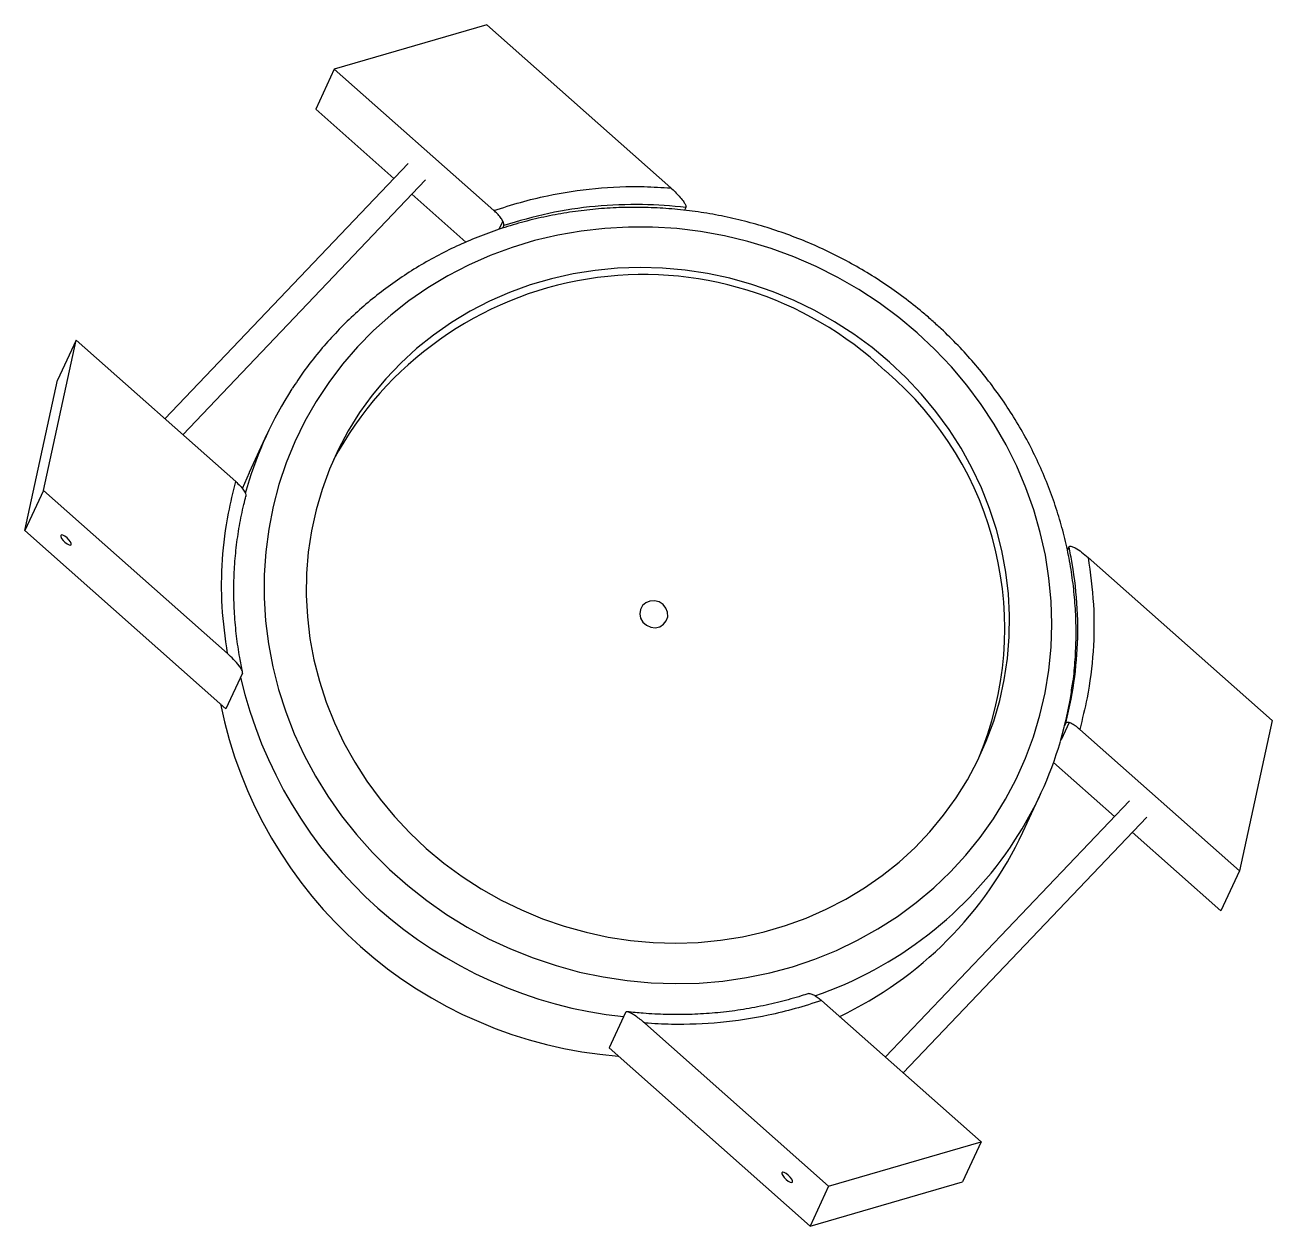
# Model space of a CAD drawing. Header units: millimetres. Extents: x 440.6 to 484.4, y 1575.7 to 1617.9.
import ezdxf

# ---------------------------------------------------------------- set-up
doc = ezdxf.new("R2010")
doc.units = ezdxf.units.MM

msp = doc.modelspace()

# ---------------------------------------------------------------- linework, layer by layer
at = {"color": 7, "linetype": 'Continuous', "lineweight": 25}
for p, q in [((456.824, 1617.896), (451.458, 1616.344)), ((456.824, 1617.896), (463.293, 1612.169)), ((451.458, 1616.344), (450.805, 1614.938)), ((451.458, 1616.344), (457.072, 1611.374)), ((450.805, 1614.938), (453.553, 1612.504)), ((454.052, 1613.028), (445.501, 1604.051)), ((446.131, 1603.494), (454.661, 1612.449)), ((454.183, 1611.947), (456.087, 1610.261)), ((463.822, 1611.481), (463.776, 1611.383)), ((457.384, 1611.003), (457.248, 1610.709)), ((457.419, 1610.846), (457.374, 1610.75)), ((441.232, 1601.528), (442.381, 1606.814)), ((442.381, 1606.814), (441.727, 1605.408)), ((442.381, 1606.814), (447.994, 1601.844)), ((440.578, 1600.122), (441.727, 1605.408)), ((449.089, 1603.509), (448.464, 1602.165)), ((448.393, 1601.663), (448.325, 1601.423)), ((441.232, 1601.528), (440.578, 1600.122)), ((441.232, 1601.528), (447.701, 1595.8)), ((440.578, 1600.122), (447.648, 1593.862)), ((477.29, 1599.556), (477.235, 1599.436)), ((477.964, 1599.18), (484.433, 1593.453)), ((448.229, 1595.112), (447.648, 1593.862)), ((477.296, 1593.374), (477.017, 1592.773)), ((477.126, 1593.217), (477.134, 1593.256)), ((477.179, 1593.352), (477.134, 1593.256)), ((484.433, 1593.453), (483.285, 1588.166)), ((476.99, 1592.725), (477.128, 1593.216)), ((483.285, 1588.166), (477.671, 1593.136)), ((478.888, 1590.074), (476.748, 1591.969)), ((479.416, 1590.628), (470.836, 1581.621)), ((475.668, 1589.519), (476.293, 1590.862)), ((471.466, 1581.064), (480.024, 1590.048)), ((482.631, 1586.76), (479.518, 1589.517)), ((483.285, 1588.166), (482.631, 1586.76)), ((474.207, 1578.637), (468.594, 1583.606)), ((461.698, 1583.187), (461.117, 1581.937)), ((468.841, 1577.084), (462.372, 1582.811)), ((468.187, 1575.678), (461.117, 1581.937)), ((468.841, 1577.084), (474.207, 1578.637)), ((474.207, 1578.637), (473.553, 1577.231)), ((468.187, 1575.678), (473.553, 1577.231)), ((468.841, 1577.084), (468.187, 1575.678))]:
    msp.add_line(p, q, dxfattribs=at)
at = {"color": 7, "linetype": 'Continuous', "lineweight": 25, "flags": 128}
for points in [[(471.957, 1607.073), (471.304, 1607.618), (470.62, 1608.125), (469.907, 1608.592), (469.168, 1609.019), (468.405, 1609.402), (467.621, 1609.742), (466.82, 1610.035), (466.004, 1610.283), (465.176, 1610.482), (464.339, 1610.633), (463.497, 1610.736), (462.652, 1610.789), (461.808, 1610.792), (460.968, 1610.747), (460.135, 1610.652), (459.312, 1610.508), (458.502, 1610.315), (457.708, 1610.075), (456.933, 1609.788), (456.18, 1609.456), (455.452, 1609.079), (454.751, 1608.658), (454.08, 1608.197), (453.442, 1607.695), (452.839, 1607.156), (452.273, 1606.581), (451.747, 1605.971), (451.261, 1605.331), (450.819, 1604.661), (450.421, 1603.965), (450.07, 1603.244), (449.766, 1602.502), (449.511, 1601.742), (449.305, 1600.965), (449.15, 1600.176), (449.045, 1599.377), (448.992, 1598.571), (448.99, 1597.761), (449.04, 1596.95), (449.141, 1596.141), (449.293, 1595.337), (449.496, 1594.541), (449.748, 1593.756), (450.049, 1592.985), (450.397, 1592.23), (450.792, 1591.496), (451.231, 1590.783), (451.714, 1590.096), (452.238, 1589.436), (452.801, 1588.806), (453.402, 1588.209), (454.038, 1587.646), (454.706, 1587.12), (455.405, 1586.632), (456.132, 1586.185), (456.883, 1585.779), (457.657, 1585.418), (458.449, 1585.101), (459.259, 1584.831), (460.081, 1584.607), (460.914, 1584.432), (461.754, 1584.305), (462.597, 1584.227), (463.442, 1584.199), (464.285, 1584.22), (465.122, 1584.29), (465.951, 1584.41), (466.768, 1584.578), (467.57, 1584.795), (468.355, 1585.058), (469.119, 1585.368), (469.86, 1585.723), (470.575, 1586.122), (471.261, 1586.563), (471.915, 1587.045), (472.536, 1587.565), (473.121, 1588.123), (473.667, 1588.716), (474.174, 1589.341), (474.638, 1589.996), (475.058, 1590.68), (475.433, 1591.388), (475.76, 1592.12), (476.04, 1592.872), (476.271, 1593.64), (476.451, 1594.423), (476.581, 1595.218), (476.66, 1596.021), (476.688, 1596.829), (476.664, 1597.64), (476.588, 1598.451), (476.461, 1599.258), (476.284, 1600.058), (476.057, 1600.849), (475.78, 1601.627), (475.455, 1602.39), (475.084, 1603.135), (474.666, 1603.859), (474.205, 1604.559), (473.702, 1605.233), (473.158, 1605.878), (472.575, 1606.492), (471.957, 1607.073)], [(470.979, 1606.047), (470.366, 1606.557), (469.722, 1607.03), (469.05, 1607.464), (468.352, 1607.858), (467.632, 1608.208), (466.891, 1608.515), (466.134, 1608.776), (465.364, 1608.991), (464.583, 1609.158), (463.795, 1609.278), (463.003, 1609.349), (462.21, 1609.372), (461.42, 1609.346), (460.636, 1609.271), (459.861, 1609.148), (459.098, 1608.977), (458.35, 1608.758), (457.621, 1608.494), (456.913, 1608.184), (456.23, 1607.831), (455.573, 1607.434), (454.947, 1606.998), (454.353, 1606.522), (453.794, 1606.009), (453.272, 1605.46), (452.789, 1604.88), (452.348, 1604.269), (451.949, 1603.63), (451.596, 1602.966), (451.288, 1602.279), (451.028, 1601.573), (450.817, 1600.85), (450.655, 1600.113), (450.543, 1599.366), (450.482, 1598.611), (450.471, 1597.851), (450.511, 1597.09), (450.602, 1596.33), (450.743, 1595.576), (450.933, 1594.829), (451.173, 1594.093), (451.461, 1593.371), (451.795, 1592.666), (452.175, 1591.981), (452.598, 1591.319), (453.064, 1590.682), (453.569, 1590.073), (454.113, 1589.494), (454.693, 1588.949), (455.306, 1588.438), (455.95, 1587.965), (456.622, 1587.531), (457.32, 1587.138), (458.041, 1586.788), (458.781, 1586.481), (459.538, 1586.22), (460.308, 1586.005), (461.089, 1585.837), (461.877, 1585.718), (462.669, 1585.646), (463.462, 1585.624), (464.252, 1585.65), (465.036, 1585.725), (465.811, 1585.848), (466.574, 1586.019), (467.322, 1586.237), (468.051, 1586.502), (468.759, 1586.811), (469.443, 1587.165), (470.099, 1587.561), (470.725, 1587.998), (471.319, 1588.474), (471.878, 1588.987), (472.4, 1589.535), (472.883, 1590.116), (473.325, 1590.727), (473.723, 1591.366), (474.077, 1592.03), (474.384, 1592.716), (474.644, 1593.423), (474.855, 1594.146), (475.017, 1594.882), (475.129, 1595.63), (475.191, 1596.385), (475.201, 1597.145), (475.161, 1597.906), (475.071, 1598.665), (474.93, 1599.42), (474.739, 1600.167), (474.499, 1600.903), (474.212, 1601.625), (473.877, 1602.329), (473.498, 1603.015), (473.074, 1603.677), (472.609, 1604.314), (472.103, 1604.923), (471.559, 1605.501), (470.979, 1606.047)], [(448.464, 1602.165), (448.458, 1602.152), (448.213, 1601.589)], [(442.208, 1599.624), (442.207, 1599.667), (442.179, 1599.728), (442.126, 1599.798), (442.058, 1599.867), (441.984, 1599.924), (441.916, 1599.961), (441.863, 1599.971), (441.835, 1599.954), (441.836, 1599.912), (441.864, 1599.851), (441.917, 1599.78), (441.985, 1599.711), (442.059, 1599.654), (442.128, 1599.617), (442.18, 1599.607), (442.208, 1599.624)], [(463.017, 1597.527), (462.878, 1597.616), (462.719, 1597.658), (462.557, 1597.648), (462.41, 1597.589), (462.293, 1597.486), (462.219, 1597.35), (462.196, 1597.196), (462.227, 1597.042), (462.308, 1596.902), (462.431, 1596.794), (462.582, 1596.728), (462.744, 1596.711), (462.901, 1596.746), (463.035, 1596.829), (463.132, 1596.95), (463.181, 1597.096), (463.177, 1597.253), (463.12, 1597.402), (463.017, 1597.527)], [(467.571, 1577.224), (467.571, 1577.266), (467.542, 1577.327), (467.49, 1577.398), (467.421, 1577.467), (467.347, 1577.524), (467.279, 1577.56), (467.227, 1577.571), (467.199, 1577.553), (467.199, 1577.511), (467.228, 1577.45), (467.28, 1577.379), (467.349, 1577.31), (467.423, 1577.253), (467.491, 1577.217), (467.543, 1577.206), (467.571, 1577.224)]]:
    msp.add_lwpolyline(points, dxfattribs=at)
at = {"color": 7, "linetype": 'Continuous', "lineweight": 25}
for centre, radius, start, end in [((462.327, 1596.747), 12.375, 46.5751, 151.7164), ((463.185, 1596.687), 11.848, 337.0803, 49.7874), ((461.088, 1597.931), 13.232, 147.1704, 163.6173), ((463.29, 1598.483), 15.534, 193.0972, 263.8626), ((462.663, 1597.123), 15.52, 191.4769, 265.483), ((464.294, 1596.44), 13.232, 327.0151, 343.6142), ((463.413, 1595.27), 13.538, 295.4406, 334.8625), ((463.896, 1596.77), 13.745, 288.9434, 326.7658)]:
    msp.add_arc(centre, radius, start, end, dxfattribs=at)
for points, knots in [([(457.072, 1611.374), (457.38, 1611.473), (457.996, 1611.673), (459.18, 1611.959), (460.632, 1612.179), (462.092, 1612.239), (462.98, 1612.187), (463.293, 1612.169)], [0, 0, 0, 0, 0.155345, 0.311156, 0.581826, 0.852498, 1, 1, 1, 1]), ([(463.293, 1612.169), (463.395, 1612.074), (463.553, 1611.925), (463.718, 1611.723), (463.797, 1611.601), (463.829, 1611.521), (463.824, 1611.493), (463.822, 1611.481)], [0, 0, 0, 0, 0.399051, 0.623796, 0.787078, 0.90429, 1, 1, 1, 1]), ([(472.474, 1607.509), (472.361, 1607.607), (472.039, 1607.887), (471.486, 1608.323), (470.807, 1608.805), (470.103, 1609.251), (469.376, 1609.66), (468.628, 1610.03), (467.862, 1610.36), (467.08, 1610.649), (466.284, 1610.897), (465.477, 1611.103), (464.662, 1611.266), (463.84, 1611.385), (463.015, 1611.46), (462.189, 1611.491), (461.364, 1611.478), (460.544, 1611.42), (459.73, 1611.319), (458.925, 1611.174), (458.132, 1610.986), (457.353, 1610.755), (456.59, 1610.482), (455.847, 1610.168), (455.125, 1609.814), (454.426, 1609.421), (453.753, 1608.99), (453.107, 1608.522), (452.491, 1608.02), (451.907, 1607.485), (451.356, 1606.917), (450.841, 1606.32), (450.378, 1605.721), (450.106, 1605.31), (449.979, 1605.117)], [0, 0, 0, 0, 0.0172653, 0.0491272, 0.0809942, 0.1128648, 0.1447384, 0.1766142, 0.2084916, 0.2403698, 0.2722479, 0.3041252, 0.336001, 0.3678746, 0.3997452, 0.431612, 0.4634742, 0.495331, 0.5271814, 0.5590248, 0.5908604, 0.6226872, 0.6545047, 0.6863123, 0.7181094, 0.7498956, 0.7816707, 0.8134347, 0.8451876, 0.87693, 0.9086622, 0.9403852, 0.9720999, 1, 1, 1, 1]), ([(457.384, 1611.003), (457.359, 1611.045), (457.307, 1611.13), (457.193, 1611.261), (457.11, 1611.338), (457.072, 1611.374)], [0, 0, 0, 0, 0.351732, 0.702317, 1, 1, 1, 1]), ([(463.822, 1611.481), (463.822, 1611.481), (463.314, 1611.539), (462.248, 1611.611), (460.632, 1611.548), (458.992, 1611.309), (457.944, 1611.001), (457.419, 1610.846)], [0, 0, 0, 0, 0.000009, 0.233763, 0.489123, 0.744436, 1, 1, 1, 1]), ([(457.419, 1610.846), (457.423, 1610.866), (457.43, 1610.905), (457.403, 1610.969), (457.385, 1611.003), (457.384, 1611.003)], [0, 0, 0, 0, 0.497538, 0.994212, 1, 1, 1, 1]), ([(477.42, 1594.733), (477.424, 1594.758), (477.47, 1595.042), (477.514, 1595.592), (477.55, 1596.383), (477.535, 1597.177), (477.476, 1597.971), (477.371, 1598.762), (477.221, 1599.549), (477.026, 1600.329), (476.786, 1601.098), (476.504, 1601.856), (476.178, 1602.6), (475.811, 1603.327), (475.404, 1604.035), (474.957, 1604.722), (474.472, 1605.385), (473.951, 1606.024), (473.395, 1606.635), (472.898, 1607.127), (472.584, 1607.41), (472.474, 1607.509)], [0, 0, 0, 0, 0.005343, 0.061939, 0.118548, 0.175171, 0.231809, 0.288465, 0.345139, 0.401832, 0.458543, 0.515274, 0.572023, 0.628791, 0.685575, 0.742377, 0.799193, 0.856023, 0.912867, 0.969722, 1, 1, 1, 1]), ([(447.701, 1595.8), (447.625, 1596.35), (447.473, 1597.451), (447.498, 1599.108), (447.679, 1600.577), (447.903, 1601.476), (447.994, 1601.844)], [0, 0, 0, 0, 0.270675, 0.541378, 0.812076, 1, 1, 1, 1]), ([(447.994, 1601.844), (448.045, 1601.796), (448.147, 1601.7), (448.252, 1601.568), (448.293, 1601.497), (448.307, 1601.473)], [0, 0, 0, 0, 0.398733, 0.798342, 1, 1, 1, 1]), ([(448.233, 1595.158), (448.198, 1595.325), (448.112, 1595.74), (448.014, 1596.42), (447.942, 1597.194), (447.916, 1597.977), (447.936, 1598.754), (448.002, 1599.524), (448.113, 1600.29), (448.236, 1600.889), (448.324, 1601.234), (448.348, 1601.328)], [0, 0, 0, 0, 0.0813634, 0.2014355, 0.3282324, 0.4535773, 0.5782805, 0.7027519, 0.8273437, 0.9529842, 1, 1, 1, 1]), ([(448.307, 1601.473), (448.322, 1601.44), (448.353, 1601.374), (448.345, 1601.335), (448.341, 1601.316)], [0, 0, 0, 0, 0.508124, 1, 1, 1, 1]), ([(477.179, 1593.352), (477.179, 1593.352), (477.251, 1593.631), (477.43, 1594.429), (477.604, 1595.77), (477.614, 1597.371), (477.475, 1598.637), (477.33, 1599.361), (477.29, 1599.556)], [0, 0, 0, 0, 0.000009, 0.139325, 0.394708, 0.649987, 0.905466, 1, 1, 1, 1]), ([(477.29, 1599.556), (477.3, 1599.566), (477.32, 1599.584), (477.399, 1599.569), (477.536, 1599.505), (477.737, 1599.372), (477.889, 1599.244), (477.964, 1599.18)], [0, 0, 0, 0, 0.118436, 0.236005, 0.419712, 0.710214, 1, 1, 1, 1]), ([(477.964, 1599.18), (478.04, 1598.63), (478.192, 1597.529), (478.168, 1595.873), (477.986, 1594.403), (477.763, 1593.505), (477.671, 1593.136)], [0, 0, 0, 0, 0.2706739, 0.5413763, 0.8120734, 1, 1, 1, 1]), ([(448.229, 1595.112), (448.232, 1595.128), (448.236, 1595.16), (448.193, 1595.253), (448.093, 1595.399), (447.922, 1595.595), (447.775, 1595.732), (447.701, 1595.8)], [0, 0, 0, 0, 0.118436, 0.236005, 0.419712, 0.710214, 1, 1, 1, 1]), ([(477.134, 1593.256), (477.207, 1593.558), (477.325, 1594.047), (477.389, 1594.544), (477.414, 1594.735)], [0, 0, 0, 0, 0.616661, 1, 1, 1, 1]), ([(477.296, 1593.374), (477.268, 1593.38), (477.212, 1593.391), (477.19, 1593.365), (477.179, 1593.352)], [0, 0, 0, 0, 0.508123, 1, 1, 1, 1]), ([(477.671, 1593.136), (477.618, 1593.18), (477.512, 1593.268), (477.381, 1593.345), (477.318, 1593.367), (477.296, 1593.374)], [0, 0, 0, 0, 0.398733, 0.798343, 1, 1, 1, 1]), ([(468.134, 1583.851), (468.049, 1583.823), (467.721, 1583.715), (467.127, 1583.551), (466.347, 1583.375), (465.547, 1583.241), (464.744, 1583.153), (463.937, 1583.108), (463.129, 1583.107), (462.402, 1583.143), (461.947, 1583.192), (461.759, 1583.212)], [0, 0, 0, 0, 0.041981, 0.162285, 0.289805, 0.415554, 0.540599, 0.665023, 0.789613, 0.913335, 1, 1, 1, 1]), ([(468.594, 1583.606), (468.286, 1583.507), (467.67, 1583.308), (466.488, 1583.023), (465.039, 1582.803), (463.578, 1582.741), (462.688, 1582.793), (462.372, 1582.811)], [0, 0, 0, 0, 0.155163, 0.310781, 0.580965, 0.851154, 1, 1, 1, 1]), ([(468.136, 1583.847), (468.138, 1583.848), (468.153, 1583.861), (468.189, 1583.853), (468.219, 1583.844), (468.219, 1583.844)], [0, 0, 0, 0, 0.139885, 0.989765, 1, 1, 1, 1]), ([(468.219, 1583.844), (468.258, 1583.829), (468.335, 1583.8), (468.469, 1583.711), (468.554, 1583.639), (468.594, 1583.606)], [0, 0, 0, 0, 0.351644, 0.702137, 1, 1, 1, 1]), ([(462.372, 1582.811), (462.267, 1582.899), (462.103, 1583.035), (461.901, 1583.158), (461.788, 1583.206), (461.722, 1583.213), (461.706, 1583.195), (461.698, 1583.187)], [0, 0, 0, 0, 0.399001, 0.623809, 0.787083, 0.904287, 1, 1, 1, 1])]:
    msp.add_open_spline(points, degree=3, knots=knots, dxfattribs=at)

doc.saveas('drawing.dxf')
